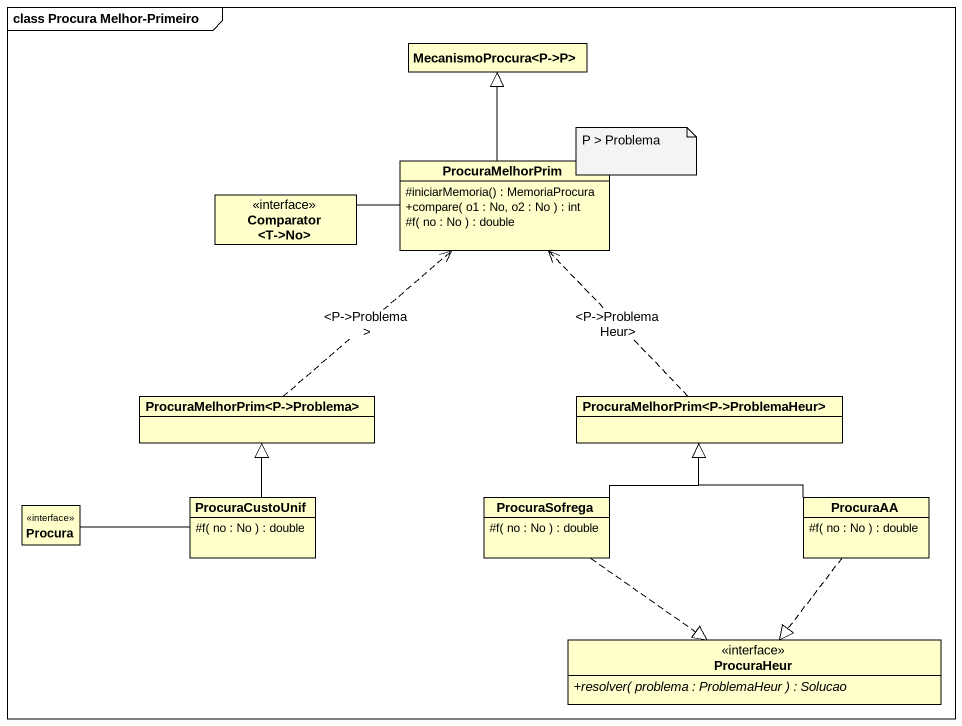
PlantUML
@startuml
mainframe class Procura Melhor-Primeiro
hide circle
hide empty members
skinparam classAttributeIconSize 0
class "MecanismoProcura<P->P>" as MecanismoProcura_P_P
class ProcuraMelhorPrim {
  #iniciarMemoria() : MemoriaProcura
  +compare( o1 : No, o2 : No ) : int
  #f( no : No ) : double
}
interface "Comparator <T->No>" as Comparator_T_No
class "ProcuraMelhorPrim<P->Problema>" as ProcuraMelhorPrim_P_Problema
class "ProcuraMelhorPrim<P->ProblemaHeur>" as ProcuraMelhorPrim_P
interface Procura
class ProcuraCustoUnif {
  #f( no : No ) : double
}
class ProcuraSofrega {
  #f( no : No ) : double
}
class ProcuraAA {
  #f( no : No ) : double
}
interface ProcuraHeur {
  {abstract} +resolver( problema : ProblemaHeur ) : Solucao
}
ProcuraMelhorPrim -up-|> MecanismoProcura_P_P
ProcuraMelhorPrim -left- Comparator_T_No
ProcuraMelhorPrim_P_Problema .up.> ProcuraMelhorPrim : <P->Problema>
ProcuraMelhorPrim_P .up.> ProcuraMelhorPrim : <P->ProblemaHeur>
ProcuraCustoUnif -up-|> ProcuraMelhorPrim_P_Problema
ProcuraCustoUnif -left- Procura
ProcuraSofrega -up-|> ProcuraMelhorPrim_P
ProcuraSofrega ..|> ProcuraHeur
ProcuraAA -up-|> ProcuraMelhorPrim_P
ProcuraAA ..|> ProcuraHeur
note right of ProcuraMelhorPrim : P > Problema
@enduml
